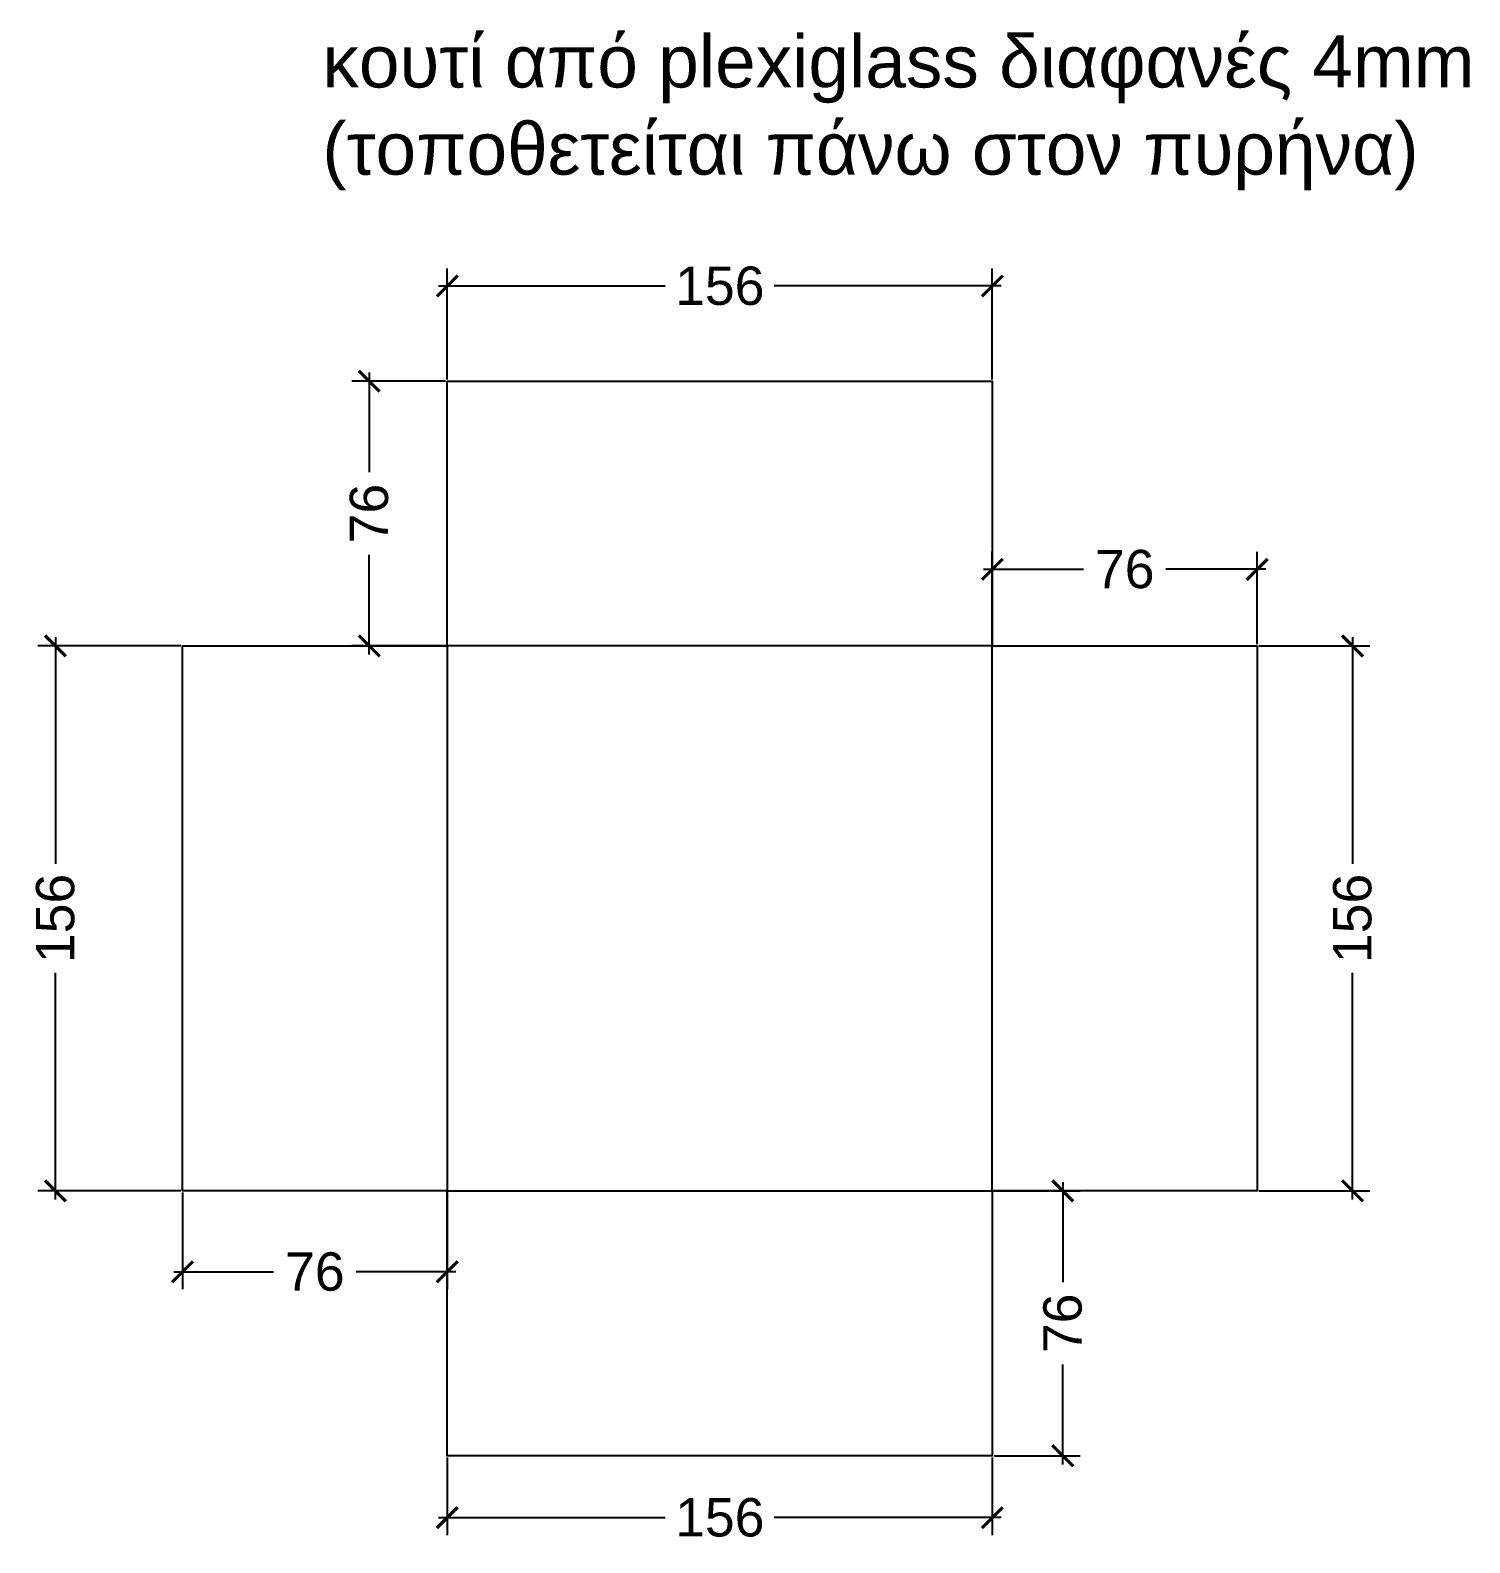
# Model space of a CAD drawing. Header units: millimetres. Extents: x 173.66 to 175.34, y 12.62 to 13.8.
# Drawn here: x 173.9095 to 174.3226, y 13.3671 to 13.8012 of the extents above; entities that cross this region are included whole.
import ezdxf

# ---------------------------------------------------------------- set-up
doc = ezdxf.new("R2010")
doc.units = ezdxf.units.MM
for name, color, linetype in [('A-02', 2, 'Continuous'), ('A-DIM', 150, 'Continuous'), ('A-TEXT', 7, 'Continuous')]:
    doc.layers.add(name, color=color, linetype=linetype)
doc.styles.get("Standard").update_dxf_attribs({"font": 'arial.ttf'})
doc.dimstyles.new('1-5', dxfattribs={"dimscale": 0.05, "dimtxt": 0.22, "dimasz": 0.12, "dimexe": 0.1, "dimexo": 0.01, "dimgap": 0.08, "dimtad": 0, "dimdec": 0, "dimlfac": 1000, "dimzin": 0, "dimdsep": 46, "dimtxsty": 'Standard', "dimblk": 'ARCHTICK', "dimcen": 0.09, "dimdle": 0.05, "dimadec": 0, "dimazin": 0, "dimtfac": 1, "dimtdec": 0, "dimtofl": 0, "dimtmove": 1, "dimatfit": 3, "dimldrblk": 'DOT', "dimfxl": 1, "dimtolj": 1, "dimtzin": 0, "dimarcsym": 0})

# ---------------------------------------------------------------- blocks, each defined once
blk = doc.blocks.new('_ArchTick')
at = {"color": 0, "linetype": 'ByBlock', "const_width": 0.15}
blk.add_lwpolyline([(-0.5, -0.5), (0.5, 0.5)], dxfattribs=at)
blk = doc.blocks.new('*D43')
at = {"layer": 'A-DIM', "color": 0, "lineweight": -2, "transparency": 16777216}
for p, q in [((174.0291666559769, 13.39161959626822), (174.0291666559769, 13.36936371174932)), ((174.185566803199, 13.39161959626822), (174.185566803199, 13.36936371174932)), ((174.0266666559769, 13.37436371174932), (174.0917364430941, 13.37436371174932)), ((174.188066803199, 13.37436371174932), (174.1229970160818, 13.37436371174932))]:
    blk.add_line(p, q, dxfattribs=at)
at = {"layer": 'Defpoints', "color": 0, "transparency": 16777216}
for p in [(174.0291666559769, 13.39211959626822), (174.185566803199, 13.39211959626822), (174.185566803199, 13.37436371174932)]:
    blk.add_point(p, dxfattribs=at)
at = {"layer": 'A-DIM', "color": 0, "lineweight": -2, "transparency": 16777216, "xscale": 0.006, "yscale": 0.006, "zscale": 0.006, "rotation": 180}
blk.add_blockref('_ArchTick', (174.0291666559769, 13.37436371174932), dxfattribs=at)
at = {"layer": 'A-DIM', "color": 0, "lineweight": -2, "transparency": 16777216, "xscale": 0.006, "yscale": 0.006, "zscale": 0.006}
blk.add_blockref('_ArchTick', (174.185566803199, 13.37436371174932), dxfattribs=at)
at = {"layer": 'A-DIM', "color": 0, "transparency": 16777216, "insert": (174.1073667295879, 13.37436371174932), "char_height": 0.011, "attachment_point": 5}
blk.add_mtext('\\A1;156', dxfattribs=at)
blk = doc.blocks.new('_Dot')
at = {"color": 0, "linetype": 'ByBlock', "lineweight": -2}
blk.add_line((-0.5, 0), (-1, 0), dxfattribs=at)
at = {"color": 0, "linetype": 'ByBlock', "const_width": 0.5}
blk.add_lwpolyline([(-0.25, 0, 1), (0.25, 0, 1)], format="xyb", close=True, dxfattribs=at)
blk = doc.blocks.new('*D44')
at = {"layer": 'A-DIM', "color": 0, "lineweight": -2, "transparency": 16777216}
for p, q in [((174.2057803700246, 13.47061959626821), (174.2057803700246, 13.44194940527231)), ((174.1860668031991, 13.46811959626821), (174.2107803700247, 13.46811959626821)), ((174.2057803700246, 13.38961959626822), (174.2057803700246, 13.41828978726412)), ((174.186066803199, 13.39211959626822), (174.2107803700247, 13.39211959626822))]:
    blk.add_line(p, q, dxfattribs=at)
at = {"layer": 'Defpoints', "color": 0, "transparency": 16777216}
for p in [(174.1855668031991, 13.46811959626821), (174.2057803700246, 13.46811959626821), (174.185566803199, 13.39211959626822)]:
    blk.add_point(p, dxfattribs=at)
at = {"layer": 'A-DIM', "color": 0, "lineweight": -2, "transparency": 16777216, "xscale": 0.006, "yscale": 0.006, "zscale": 0.006}
for p, rotation in [((174.2057803700246, 13.46811959626821), 90), ((174.2057803700246, 13.39211959626822), 270)]:
    blk.add_blockref('_ArchTick', p, dxfattribs=dict(at, rotation=rotation))
at = {"layer": 'A-DIM', "color": 0, "transparency": 16777216, "insert": (174.2057803700246, 13.43011959626824), "char_height": 0.011, "attachment_point": 5, "rotation": 90}
blk.add_mtext('\\A1;76', dxfattribs=at)
blk = doc.blocks.new('*D45')
at = {"layer": 'A-DIM', "color": 0, "lineweight": -2, "transparency": 16777216}
for p, q in [((173.9531666559769, 13.4676195962682), (173.9531666559769, 13.43991011382706)), ((174.0291666559769, 13.4676195962682), (174.0291666559769, 13.43991011382706)), ((173.9506666559769, 13.44491011382707), (173.9793368469728, 13.44491011382707)), ((174.0316666559769, 13.44491011382707), (174.002996464981, 13.44491011382707))]:
    blk.add_line(p, q, dxfattribs=at)
at = {"layer": 'Defpoints', "color": 0, "transparency": 16777216}
for p in [(173.9531666559769, 13.46811959626821), (174.0291666559769, 13.46811959626821), (174.0291666559769, 13.44491011382707)]:
    blk.add_point(p, dxfattribs=at)
at = {"layer": 'A-DIM', "color": 0, "lineweight": -2, "transparency": 16777216, "xscale": 0.006, "yscale": 0.006, "zscale": 0.006, "rotation": 180}
blk.add_blockref('_ArchTick', (173.9531666559769, 13.44491011382707), dxfattribs=at)
at = {"layer": 'A-DIM', "color": 0, "lineweight": -2, "transparency": 16777216, "xscale": 0.006, "yscale": 0.006, "zscale": 0.006}
blk.add_blockref('_ArchTick', (174.0291666559769, 13.44491011382707), dxfattribs=at)
at = {"layer": 'A-DIM', "color": 0, "transparency": 16777216, "insert": (173.9911666559769, 13.44491011382707), "char_height": 0.011, "attachment_point": 5}
blk.add_mtext('\\A1;76', dxfattribs=at)
blk = doc.blocks.new('*D46')
at = {"layer": 'A-DIM', "color": 0, "lineweight": -2, "transparency": 16777216}
for p, q in [((173.9167139887231, 13.6270200962682), (173.9167139887231, 13.56195013276207)), ((173.9526666559769, 13.6245200962682), (173.9117139887231, 13.6245200962682)), ((173.9167139887231, 13.46561959626821), (173.9167139887231, 13.53068955977434)), ((173.9526666559769, 13.46811959626821), (173.9117139887231, 13.46811959626821))]:
    blk.add_line(p, q, dxfattribs=at)
at = {"layer": 'Defpoints', "color": 0, "transparency": 16777216}
for p in [(173.9167139887231, 13.6245200962682), (173.9531666559769, 13.6245200962682), (173.9531666559769, 13.46811959626821)]:
    blk.add_point(p, dxfattribs=at)
at = {"layer": 'A-DIM', "color": 0, "lineweight": -2, "transparency": 16777216, "xscale": 0.006, "yscale": 0.006, "zscale": 0.006}
for p, rotation in [((173.9167139887231, 13.6245200962682), 90), ((173.9167139887231, 13.46811959626821), 270)]:
    blk.add_blockref('_ArchTick', p, dxfattribs=dict(at, rotation=rotation))
at = {"layer": 'A-DIM', "color": 0, "transparency": 16777216, "insert": (173.9167139887231, 13.54631984626823), "char_height": 0.011, "attachment_point": 5, "rotation": 90}
blk.add_mtext('\\A1;156', dxfattribs=at)
blk = doc.blocks.new('*D47')
at = {"layer": 'A-DIM', "color": 0, "lineweight": -2, "transparency": 16777216}
for p, q in [((174.0291666559769, 13.70102009626821), (174.0291666559769, 13.73282111554662)), ((174.1855668031991, 13.70102009626821), (174.1855668031991, 13.73282111554662)), ((174.0266666559769, 13.72782111554662), (174.0917364430941, 13.72782111554662)), ((174.1880668031991, 13.72782111554662), (174.1229970160819, 13.72782111554662))]:
    blk.add_line(p, q, dxfattribs=at)
at = {"layer": 'Defpoints', "color": 0, "transparency": 16777216}
for p in [(174.1855668031991, 13.72782111554662), (174.0291666559769, 13.70052009626821), (174.1855668031991, 13.70052009626821)]:
    blk.add_point(p, dxfattribs=at)
at = {"layer": 'A-DIM', "color": 0, "lineweight": -2, "transparency": 16777216, "xscale": 0.006, "yscale": 0.006, "zscale": 0.006, "rotation": 180}
blk.add_blockref('_ArchTick', (174.0291666559769, 13.72782111554662), dxfattribs=at)
at = {"layer": 'A-DIM', "color": 0, "lineweight": -2, "transparency": 16777216, "xscale": 0.006, "yscale": 0.006, "zscale": 0.006}
blk.add_blockref('_ArchTick', (174.1855668031991, 13.72782111554662), dxfattribs=at)
at = {"layer": 'A-DIM', "color": 0, "transparency": 16777216, "insert": (174.107366729588, 13.72782111554662), "char_height": 0.011, "attachment_point": 5}
blk.add_mtext('\\A1;156', dxfattribs=at)
blk = doc.blocks.new('*D48')
at = {"layer": 'A-DIM', "color": 0, "lineweight": -2, "transparency": 16777216}
for p, q in [((174.0286666559769, 13.70052009626821), (174.0017505001212, 13.70052009626821)), ((174.0067505001212, 13.70302009626821), (174.0067505001212, 13.6743499052723)), ((174.0067505001212, 13.62202009626821), (174.0067505001212, 13.65069028726412)), ((174.0286666559769, 13.6245200962682), (174.0017505001212, 13.6245200962682))]:
    blk.add_line(p, q, dxfattribs=at)
at = {"layer": 'Defpoints', "color": 0, "transparency": 16777216}
for p in [(174.0067505001212, 13.70052009626821), (174.0291666559769, 13.70052009626821), (174.0291666559769, 13.6245200962682)]:
    blk.add_point(p, dxfattribs=at)
at = {"layer": 'A-DIM', "color": 0, "lineweight": -2, "transparency": 16777216, "xscale": 0.006, "yscale": 0.006, "zscale": 0.006}
for p, rotation in [((174.0067505001212, 13.70052009626821), 90), ((174.0067505001212, 13.6245200962682), 270)]:
    blk.add_blockref('_ArchTick', p, dxfattribs=dict(at, rotation=rotation))
at = {"layer": 'A-DIM', "color": 0, "transparency": 16777216, "insert": (174.0067505001212, 13.66252009626824), "char_height": 0.011, "attachment_point": 5, "rotation": 90}
blk.add_mtext('\\A1;76', dxfattribs=at)
blk = doc.blocks.new('*D49')
at = {"layer": 'A-DIM', "color": 0, "lineweight": -2, "transparency": 16777216}
for p, q in [((174.1855668031991, 13.62502009626821), (174.1855668031991, 13.65151477312016)), ((174.2615668031991, 13.62502009626821), (174.2615668031991, 13.65151477312016)), ((174.1830668031991, 13.64651477312016), (174.211736994195, 13.64651477312016)), ((174.2640668031991, 13.64651477312016), (174.2353966122031, 13.64651477312016))]:
    blk.add_line(p, q, dxfattribs=at)
at = {"layer": 'Defpoints', "color": 0, "transparency": 16777216}
for p in [(174.2615668031991, 13.64651477312016), (174.1855668031991, 13.62452009626821), (174.2615668031991, 13.62452009626821)]:
    blk.add_point(p, dxfattribs=at)
at = {"layer": 'A-DIM', "color": 0, "lineweight": -2, "transparency": 16777216, "xscale": 0.006, "yscale": 0.006, "zscale": 0.006, "rotation": 180}
blk.add_blockref('_ArchTick', (174.1855668031991, 13.64651477312016), dxfattribs=at)
at = {"layer": 'A-DIM', "color": 0, "lineweight": -2, "transparency": 16777216, "xscale": 0.006, "yscale": 0.006, "zscale": 0.006}
blk.add_blockref('_ArchTick', (174.2615668031991, 13.64651477312016), dxfattribs=at)
at = {"layer": 'A-DIM', "color": 0, "transparency": 16777216, "insert": (174.2235668031991, 13.64651477312016), "char_height": 0.011, "attachment_point": 5}
blk.add_mtext('\\A1;76', dxfattribs=at)
blk = doc.blocks.new('*D50')
at = {"layer": 'A-DIM', "color": 0, "lineweight": -2, "transparency": 16777216}
for p, q in [((174.2889216476179, 13.62702009626821), (174.2889216476179, 13.56195013276207)), ((174.2620668031991, 13.62452009626821), (174.2939216476178, 13.62452009626821)), ((174.2889216476179, 13.46561959626822), (174.2889216476179, 13.53068955977435)), ((174.2620668031991, 13.46811959626821), (174.2939216476178, 13.46811959626821))]:
    blk.add_line(p, q, dxfattribs=at)
at = {"layer": 'Defpoints', "color": 0, "transparency": 16777216}
for p in [(174.2615668031991, 13.62452009626821), (174.2615668031991, 13.46811959626821), (174.2889216476179, 13.46811959626821)]:
    blk.add_point(p, dxfattribs=at)
at = {"layer": 'A-DIM', "color": 0, "lineweight": -2, "transparency": 16777216, "xscale": 0.006, "yscale": 0.006, "zscale": 0.006}
for p, rotation in [((174.2889216476179, 13.62452009626821), 90), ((174.2889216476179, 13.46811959626821), 270)]:
    blk.add_blockref('_ArchTick', p, dxfattribs=dict(at, rotation=rotation))
at = {"layer": 'A-DIM', "color": 0, "transparency": 16777216, "insert": (174.2889216476179, 13.54631984626824), "char_height": 0.011, "attachment_point": 5, "rotation": 90}
blk.add_mtext('\\A1;156', dxfattribs=at)

msp = doc.modelspace()

# ---------------------------------------------------------------- linework, layer by layer
at = {"layer": 'A-02'}
for points in [[(174.0291666559769, 13.70052009626821), (174.1855668031991, 13.70052009626821), (174.1855668031991, 13.62452009626821), (174.0291666559769, 13.62452009626821)], [(174.0291666559769, 13.6245200962682), (174.0291666559769, 13.46811959626821), (173.9531666559769, 13.46811959626821), (173.9531666559769, 13.6245200962682)], [(174.2615668031991, 13.62452009626821), (174.261566803199, 13.46811959626821), (174.1855668031991, 13.46811959626821), (174.1855668031991, 13.62452009626821)], [(174.0291666559769, 13.46811959626822), (174.1855668031991, 13.46811959626821), (174.185566803199, 13.39211959626822), (174.0291666559769, 13.39211959626822)]]:
    msp.add_lwpolyline(points, close=True, dxfattribs=at)

# ---------------------------------------------------------------- texts
at = {"layer": 'A-TEXT', "insert": (173.9933178658994, 13.7997911075225), "char_height": 0.015, "attachment_point": 1}
msp.add_mtext_dynamic_manual_height_columns('κουτί από plexiglass διαφανές 4mm\\P(τοποθετείται πάνω στον πυρήνα)', width=1.78417997730912, gutter_width=0.6, heights=[0], dxfattribs=at)

# ---------------------------------------------------------------- dimensions: what is measured, and where the dimension line sits
at = {"layer": 'A-DIM'}
for base, p1, p2, picture, middle in [((174.1855668031991, 13.72782111554662), (174.0291666559769, 13.70052009626821), (174.1855668031991, 13.70052009626821), '*D47', (174.107366729588, 13.72782111554662)), ((174.2615668031991, 13.64651477312016), (174.1855668031991, 13.62452009626821), (174.2615668031991, 13.62452009626821), '*D49', (174.2235668031991, 13.64651477312016)), ((174.0291666559769, 13.44491011382707), (173.9531666559769, 13.46811959626821), (174.0291666559769, 13.46811959626821), '*D45', (173.9911666559769, 13.44491011382707)), ((174.185566803199, 13.37436371174932), (174.0291666559769, 13.39211959626822), (174.185566803199, 13.39211959626822), '*D43', (174.1073667295879, 13.37436371174932))]:
    dim = msp.add_linear_dim(base=base, p1=p1, p2=p2, dimstyle='1-5', dxfattribs=at)
    dim.commit()
    dim.dimension.update_dxf_attribs({"geometry": picture, "text_midpoint": middle})
for base, p1, p2, picture, middle in [((174.0067505001212, 13.70052009626821), (174.0291666559769, 13.6245200962682), (174.0291666559769, 13.70052009626821), '*D48', (174.0067505001212, 13.66252009626824)), ((173.9167139887231, 13.6245200962682), (173.9531666559769, 13.46811959626821), (173.9531666559769, 13.6245200962682), '*D46', (173.9167139887231, 13.54631984626823)), ((174.2889216476179, 13.46811959626821), (174.2615668031991, 13.62452009626821), (174.2615668031991, 13.46811959626821), '*D50', (174.2889216476179, 13.54631984626824)), ((174.2057803700246, 13.46811959626821), (174.185566803199, 13.39211959626822), (174.1855668031991, 13.46811959626821), '*D44', (174.2057803700246, 13.43011959626824))]:
    dim = msp.add_linear_dim(base=base, p1=p1, p2=p2, angle=90, dimstyle='1-5', dxfattribs=at)
    dim.commit()
    dim.dimension.update_dxf_attribs({"geometry": picture, "text_midpoint": middle})

doc.saveas('drawing.dxf')
